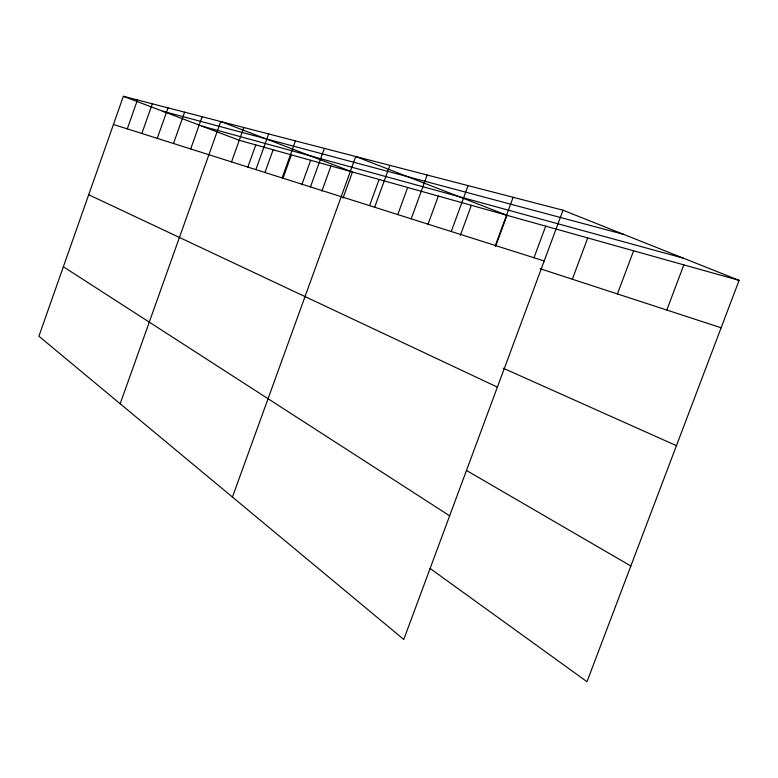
<?xml version="1.0" encoding="UTF-8"?>
<svg xmlns="http://www.w3.org/2000/svg" width="778" height="778" viewBox="0 0 778 778"><rect width="100%" height="100%" fill="white"/><g stroke="black" fill="none" stroke-linecap="round" stroke-linejoin="round"><path stroke-width="1.17" d="M563.029 210.216L123.362 96.307L38.9 336.213L403.772 639.458L563.029 210.216L739.1 280.362L586.991 681.693L430.01 568.407M127.281 128.866L137.473 99.963M141.859 133.485L152.342 103.814M157.244 138.367L168.029 107.879M173.484 143.512L184.6 112.178M190.678 148.958L202.144 116.719M120.182 403.772L220.728 121.533L352.473 172.006L343.03 198.069M231.543 161.902L243.825 127.514M247.822 167.134L255.777 144.903M255.884 169.614L268.663 133.952M264.948 172.57L273.127 149.765M282.113 177.929L295.426 140.886M282.9 178.502L291.39 154.89M301.835 184.756L310.646 160.287M310.461 186.915L324.358 148.384M321.898 191.125L330.981 165.977M232.447 497.064L355.74 156.514L507.042 215.321L495.489 246.636M369.657 205.499L379.11 179.475M374.656 207.249L389.885 165.354M397.752 214.66L407.662 187.469M411.192 218.822L427.18 175.021M427.939 224.482L438.335 196.066M451.24 231.513L468.084 185.611M460.372 235.248L471.361 205.324M495.362 245.498L513.14 197.291M533.971 257.829L545.699 226.155M572.355 279.224L587.73 237.942M617.431 293.938L633.593 250.788M666.814 310.052L683.823 264.87M162.563 111.176L623.713 234.392M201.959 126.124L683.522 258.218M739.1 280.362L239.274 140.283L123.362 96.307M113.442 124.48L544.192 260.97M540.214 268.741L721.128 327.771M503.308 368.237L676.442 445.677M88.702 194.743L497.385 387.133M466.625 470.544L630.841 566.005M63.358 266.737L449.645 515.814"/></g></svg>
